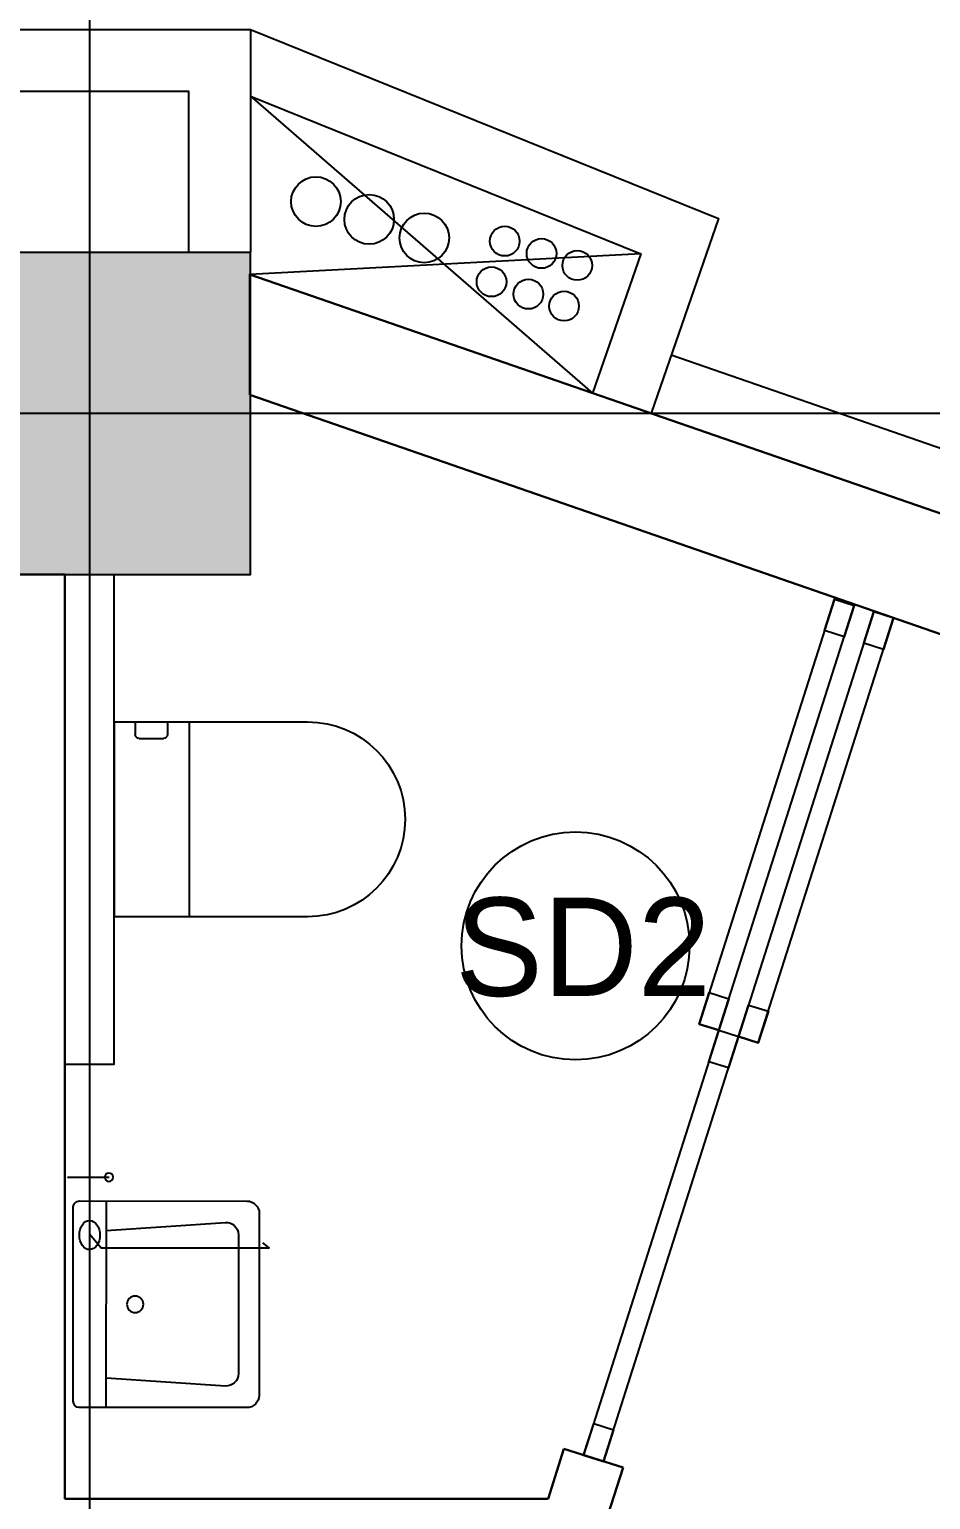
# Model space of a CAD drawing. Header units: millimetres. Extents: x 173236 to 801264, y -94969 to 615039.
# Drawn here: x 643653 to 645472, y 169369 to 172336 of the extents above; entities that cross this region are included whole.
import ezdxf
from ezdxf.enums import TextEntityAlignment as Align

# ---------------------------------------------------------------- set-up
doc = ezdxf.new("R2010")
doc.units = ezdxf.units.MM
doc.header["$MEASUREMENT"] = 0
doc.header["$PDMODE"] = 2
doc.layers.add('00-Def-points', color=7, linetype='Continuous', plot=False)
for name, color, linetype in [('VOX-A-ANNO-DIMS', 160, 'Continuous'), ('VOX-A-ANNO-DRTAG', 183, 'Continuous'), ('VOX-A-ANNO-GRID-LINE', 254, 'Continuous'), ('VOX-A-COLUMN-SECT', 210, 'Continuous'), ('VOX-A-ELEV-1-NEAR', 130, 'Continuous'), ('VOX-A-FLOOR-HIDD', 9, 'Continuous'), ('VOX-A-FLOOR-LINE', 253, 'Continuous'), ('VOX-A-FURN-LAYOUT', 93, 'Continuous'), ('VOX-A-WINDOW-SILL', 55, 'Continuous'), ('VOX-P- PIPE-COLD', 141, 'Continuous'), ('VOX-P- PIPE-SOIL', 54, 'Continuous'), ('VOX-P- PIPE-SUPPLY', 150, 'Continuous'), ('VOX-P- PIPE-WASTE', 245, 'Continuous')]:
    doc.layers.add(name, color=color, linetype=linetype)
doc.layers.add('VOX-A-WALL-SECT', color=1, linetype='Continuous', lineweight=30)
doc.styles.add('1.5 mm Rotis Annotative', font='', dxfattribs={"height": 1.5})
doc.styles.add('2 mm Rotis Annotative', font='', dxfattribs={"height": 2})
doc.styles.get('1.5 mm Rotis Annotative').set_extended_font_data('Rotis Sans Serif')
doc.styles.get('2 mm Rotis Annotative').set_extended_font_data('Rotis Sans Serif')
doc.dimstyles.new('1.5 mm Rotis Annotative', dxfattribs={"dimtxt": 1.5, "dimasz": 1, "dimexe": 1.5, "dimexo": 0, "dimgap": 1, "dimtad": 1, "dimdec": 0, "dimrnd": 5, "dimzin": 0, "dimdsep": 46, "dimtxsty": '1.5 mm Rotis Annotative', "dimblk": 'ARCHTICK', "dimcen": 0.09, "dimdle": 1, "dimadec": 0, "dimazin": 0, "dimtfac": 1, "dimtdec": 0, "dimtofl": 0, "dimtmove": 1, "dimatfit": 3, "dimfxl": 2, "dimfxlon": 1, "dimtolj": 1, "dimtzin": 0, "dimarcsym": 0})

# ---------------------------------------------------------------- blocks, each defined once
blk = doc.blocks.new('column')
at = {"layer": 'VOX-A-COLUMN-SECT'}
h = blk.add_hatch(color=256, dxfattribs=at)
h.dxf.hatch_style = 1
h.paths.add_polyline_path([(705499.7, 161109.5), (706149.7, 161109.5), (706149.7, 161759.5), (705499.7, 161759.5)])
blk.add_lwpolyline([(705499.7, 161109.5), (706149.7, 161109.5), (706149.7, 161759.5), (705499.7, 161759.5)], close=True, dxfattribs=at)
blk = doc.blocks.new('dd')
at = {"layer": 'VOX-A-ANNO-GRID-LINE', "transparency": 33554610}
for p, q in [((711725.6, 167520.5), (711725.6, 143590.4)), ((725773.9, 159771.3), (698032.9, 159771.3))]:
    blk.add_line(p, q, dxfattribs=at)
at = {"layer": 'VOX-A-COLUMN-SECT'}
blk.add_blockref('column', (5900.9, -1663.2), dxfattribs=at)
blk = doc.blocks.new('WC SLIDING DOOR')
at = {"layer": 'VOX-A-FURN-LAYOUT'}
for points in [[(625726.7, 65711.7), (626626.7, 65711.7), (626626.7, 65753.4), (625726.7, 65753.4)], [(626626.7, 65670), (627526.7, 65670), (627526.7, 65711.7), (626626.7, 65711.7)], [(625726.7, 65628.4), (626626.7, 65628.4), (626626.7, 65670), (625726.7, 65670)]]:
    blk.add_lwpolyline(points, dxfattribs=at)
for points in [[(625726.7, 65753.4), (625793.3, 65753.4), (625793.3, 65711.7), (625726.7, 65711.7)], [(626560, 65753.4), (626626.7, 65753.4), (626626.7, 65711.7), (626560, 65711.7)], [(626626.7, 65711.7), (626693.3, 65711.7), (626693.3, 65670), (626626.7, 65670)], [(627460, 65711.7), (627526.7, 65711.7), (627526.7, 65670), (627460, 65670)], [(625726.7, 65670), (625793.3, 65670), (625793.3, 65628.4), (625726.7, 65628.4)], [(626560, 65670), (626626.7, 65670), (626626.7, 65628.4), (626560, 65628.4)]]:
    blk.add_lwpolyline(points, close=True, dxfattribs=at)
blk = doc.blocks.new('FF PLAN')
at = {"layer": 'VOX-A-ELEV-1-NEAR'}
blk.add_circle((759573.7, 152213.3), 30, dxfattribs=at)
at = {"layer": 'VOX-A-FLOOR-HIDD'}
for p, q in [((758914.5, 152554.9), (759604.4, 151955.6)), ((759701.8, 152236.7), (758912.8, 152195.1))]:
    blk.add_line(p, q, dxfattribs=at)
at = {"layer": 'VOX-A-FLOOR-LINE'}
for points in [[(750811.3, 144409), (750811.3, 152689.7), (758914.5, 152689.7), (758914.5, 152239.7)], [(758914.5, 152689.7), (759858.8, 152308), (759722.5, 151914.7)], [(750911.3, 144409), (750911.3, 152564.7), (758789.5, 152564.7), (758789.5, 152239.7)], [(758914.5, 152554.9), (759701.8, 152236.7), (759604.4, 151955.6)], [(759763.5, 152032.8), (768132.4, 149132.6), (764902.5, 139873.9), (763990.8, 139874.2), (763990.8, 139999), (754809.2, 140000.4)]]:
    blk.add_lwpolyline(points, dxfattribs=at)
at = {"layer": 'VOX-A-WALL-SECT'}
for p, q in [((758539.5, 151589.7), (758414.5, 151589.7)), ((758539.5, 149723.4), (758539.5, 151589.7)), ((759546.9, 149824.5), (759514.7, 149723.4)), ((759666, 149786.6), (759546.9, 149824.5)), ((759606.1, 149598.4), (759666, 149786.6)), ((759514.7, 149723.4), (758539.5, 149723.4))]:
    blk.add_line(p, q, dxfattribs=at)
blk.add_lwpolyline([(758912.8, 151951.7), (760751.3, 151315), (760825.8, 151532.6), (758912.8, 152195.1)], close=True, dxfattribs=at)
at = {"layer": 'VOX-P- PIPE-COLD'}
blk.add_circle((759427.3, 152262.3), 30, dxfattribs=at)
at = {"layer": 'VOX-P- PIPE-COLD', "color": 1}
for centre in [(759400.7, 152180.2), (759475, 152155.3)]:
    blk.add_circle(centre, 30, dxfattribs=at)
at = {"layer": 'VOX-P- PIPE-SOIL', "ltscale": 0.005}
blk.add_circle((759046.3, 152342.1), 50, dxfattribs=at)
at = {"layer": 'VOX-P- PIPE-SUPPLY', "ltscale": 0.005}
for centre, radius in [((759265, 152268.8), 50), ((759547, 152131.2), 30)]:
    blk.add_circle(centre, radius, dxfattribs=at)
at = {"layer": 'VOX-P- PIPE-WASTE'}
for centre, radius in [((759153.8, 152306.1), 50), ((759501.6, 152237.4), 30)]:
    blk.add_circle(centre, radius, dxfattribs=at)
at = {"layer": '00-Def-points', "rotation": 252.3411238712967}
blk.add_blockref('WC SLIDING DOOR', (887370.7, 767690.1), dxfattribs=at)
blk = doc.blocks.new('VOX-A-DOOR-TAG')
at = {"layer": 'VOX-A-ANNO-DRTAG'}
blk.add_circle((0, 0), 2.3, dxfattribs=at)
at = {"style": '2 mm Rotis Annotative', "flags": 1}
blk.add_attdef('DOORDIMENSION', (-9.696, -3.017), '', height=1.984, dxfattribs=at)
at = {"layer": 'VOX-A-ANNO-DRTAG', "style": '2 mm Rotis Annotative'}
blk.add_attdef('D1', text='', height=1.984, dxfattribs=at).set_placement((0.152, -0.017), align=Align.MIDDLE)
blk = doc.blocks.new('DOOR & WINDOW')
at = {"xscale": 100, "yscale": 100, "zscale": 100}
blk.add_blockref('VOX-A-DOOR-TAG', (759570.2, 150839.8), dxfattribs=at).add_auto_attribs({'D1': 'SD2'})
blk = doc.blocks.new('WB2')
at = {"layer": 'VOX-A-FURN-LAYOUT', "lineweight": -3}
for points in [[(7009.42, 1042.42), (7009.42, 1038.43)], [(7014.92, 1040.26), (7016.23, 1039.17), (7016.2, 1022.97), (7015.74, 1023.58)], [(7031.63, 1038.65), (7011.72, 1038.68)]]:
    blk.add_lwpolyline(points, dxfattribs=at)
for points in [[(7030.43, 1023.92, 0.414197), (7031.62, 1025.11), (7031.65, 1041.25, 0.414189), (7031.04, 1041.83), (7012.33, 1041.88, 0.41425), (7011.73, 1041.27), (7011.7, 1025.14, 0.414207), (7012.89, 1023.94), (7030.43, 1023.92)], [(7014.57, 1038.69), (7013.77, 1027.21, 0.433841), (7014.96, 1025.93), (7028.34, 1025.91, 0.433837), (7029.54, 1027.17), (7028.8, 1038.65)]]:
    blk.add_lwpolyline(points, format="xyb", dxfattribs=at)
for centre, radius in [((7009.43, 1038.44), 0.402), ((7021.68, 1035.89), 0.795)]:
    blk.add_circle(centre, radius, dxfattribs=at)
for points in [[(7015.02, 1041.28), (7014.24, 1041.28), (7013.61, 1040.84), (7013.61, 1040.29)], [(7016.42, 1040.29), (7016.42, 1040.83), (7015.79, 1041.28), (7015.02, 1041.28)], [(7013.61, 1040.29), (7013.61, 1039.74), (7014.24, 1039.3), (7015.01, 1039.3)], [(7015.01, 1039.3), (7015.79, 1039.3), (7016.41, 1039.74), (7016.42, 1040.29)]]:
    blk.add_open_spline(points, degree=3, dxfattribs=at)
blk = doc.blocks.new('WALL HUNG')
at = {"layer": 'VOX-A-FURN-LAYOUT'}
for p, q in [((323243.3, 101201.1), (322853, 101201.1)), ((322853, 100807.7), (322853, 101201.1)), ((323004.3, 100807.7), (323004.3, 101199.9)), ((322903.5, 100841.2), (322952.5, 100841.2)), ((322853, 100807.7), (323243.3, 100807.7)), ((322895.7, 100807.7), (322895.7, 100833.3)), ((322960.4, 100807.7), (322960.4, 100833.3))]:
    blk.add_line(p, q, dxfattribs=at)
for centre, radius, start, end in [((323243.3, 101004.4), 196.7, 270, 90), ((322903.5, 100833.3), 7.87, 90, 180), ((322952.5, 100833.3), 7.87, 0, 90)]:
    blk.add_arc(centre, radius, start, end, dxfattribs=at)
blk = doc.blocks.new('1ST FLOOR FURNITURE')
at = {"layer": 'VOX-A-FURN-LAYOUT'}
blk.add_lwpolyline([(644576.6, 170122.6), (644676.6, 170122.6), (644676.6, 171111.3)], dxfattribs=at)
at = {"xscale": -20.93287644962174, "yscale": 20.93287644962174, "zscale": 20.93287644962169, "rotation": 89.86849645706931}
blk.add_blockref('WB2', (666740.3, 316571.7), dxfattribs=at)
at = {"layer": 'VOX-A-WINDOW-SILL', "xscale": -1, "rotation": 180}
blk.add_blockref('WALL HUNG', (321823.6, 271621.3), dxfattribs=at)
blk = doc.blocks.new('_ArchTick')
at = {"color": 0, "linetype": 'ByBlock', "const_width": 0.15}
blk.add_lwpolyline([(-0.5, -0.5), (0.5, 0.5)], dxfattribs=at)
blk = doc.blocks.new('*D502')
at = {"layer": 'Defpoints', "color": 0, "transparency": 16777216}
for p in [(644099.8, 174989.1), (643449.8, 171886.4), (644099.8, 171886.3)]:
    blk.add_point(p, dxfattribs=at)
at = {"layer": 'VOX-A-ANNO-DIMS', "color": 0, "lineweight": -2, "transparency": 16777216}
for p, q in [((643449.8, 174789.1), (643449.8, 175139.1)), ((644099.8, 174789.1), (644099.8, 175139.1)), ((643349.8, 174989.1), (644199.8, 174989.1))]:
    blk.add_line(p, q, dxfattribs=at)
at = {"layer": 'VOX-A-ANNO-DIMS', "color": 0, "lineweight": -2, "transparency": 16777216, "xscale": 100, "yscale": 100, "zscale": 100}
for p, rotation in [((643449.8, 174989.1), 180.00000000007), ((644099.8, 174989.1), 7.002309186710079e-11)]:
    blk.add_blockref('_ArchTick', p, dxfattribs=dict(at, rotation=rotation))
at = {"layer": 'VOX-A-ANNO-DIMS', "color": 0, "transparency": 16777216, "insert": (643774.8, 175165.3), "char_height": 150, "attachment_point": 5, "style": '1.5 mm Rotis Annotative'}
blk.add_mtext('\\A1;650', dxfattribs=at)
blk = doc.blocks.new('*D503')
at = {"layer": 'Defpoints', "color": 0, "transparency": 16777216}
for p in [(646011.1, 174989.1), (644099.8, 171886.3), (646011.1, 171179.2)]:
    blk.add_point(p, dxfattribs=at)
at = {"layer": 'VOX-A-ANNO-DIMS', "color": 0, "lineweight": -2, "transparency": 16777216}
for p, q in [((644099.8, 174789.1), (644099.8, 175139.1)), ((646011.1, 174789.1), (646011.1, 175139.1)), ((643999.8, 174989.1), (646111.1, 174989.1))]:
    blk.add_line(p, q, dxfattribs=at)
at = {"layer": 'VOX-A-ANNO-DIMS', "color": 0, "lineweight": -2, "transparency": 16777216, "xscale": 100, "yscale": 100, "zscale": 100}
for p, rotation in [((644099.8, 174989.1), 180.00000000007), ((646011.1, 174989.1), 7.002309186710079e-11)]:
    blk.add_blockref('_ArchTick', p, dxfattribs=dict(at, rotation=rotation))
at = {"layer": 'VOX-A-ANNO-DIMS', "color": 0, "transparency": 16777216, "insert": (645055.5, 175165.3), "char_height": 150, "attachment_point": 5, "style": '1.5 mm Rotis Annotative'}
blk.add_mtext('\\A1;1910', dxfattribs=at)
blk = doc.blocks.new('DIM')
at = {"layer": 'VOX-A-ANNO-DIMS'}
for base, p1, p2, picture, middle in [((644099.8, 174989.1), (643449.8, 171886.4), (644099.8, 171886.3), '*D502', (643774.8, 175165.3)), ((646011.1, 174989.1), (644099.8, 171886.3), (646011.1, 171179.2), '*D503', (645055.5, 175165.3))]:
    dim = blk.add_linear_dim(base=base, p1=p1, p2=p2, angle=180, dimstyle='1.5 mm Rotis Annotative', dxfattribs=at)
    dim.commit()
    dim.dimension.update_dxf_attribs({"geometry": picture, "text_midpoint": middle})

msp = doc.modelspace()

# ---------------------------------------------------------------- block references
at = {"layer": 'VOX-A-ANNO-GRID-LINE'}
msp.add_blockref('dd', (-67950.9, 11790), dxfattribs=at)

# ---------------------------------------------------------------- next in the draw order: block references
at = {"layer": '00-Def-points'}
msp.add_blockref('FF PLAN', (-114814.7, 19646.7), dxfattribs=at)

# ---------------------------------------------------------------- next in the draw order: block references
msp.add_blockref('DIM', (0, 0))
msp.add_blockref('DOOR & WINDOW', (-114814.7, 19646.7), dxfattribs=at)
at = {"layer": 'VOX-A-ELEV-1-NEAR'}
msp.add_blockref('1ST FLOOR FURNITURE', (-852.1, 125.1), dxfattribs=at)

doc.saveas('drawing.dxf')
